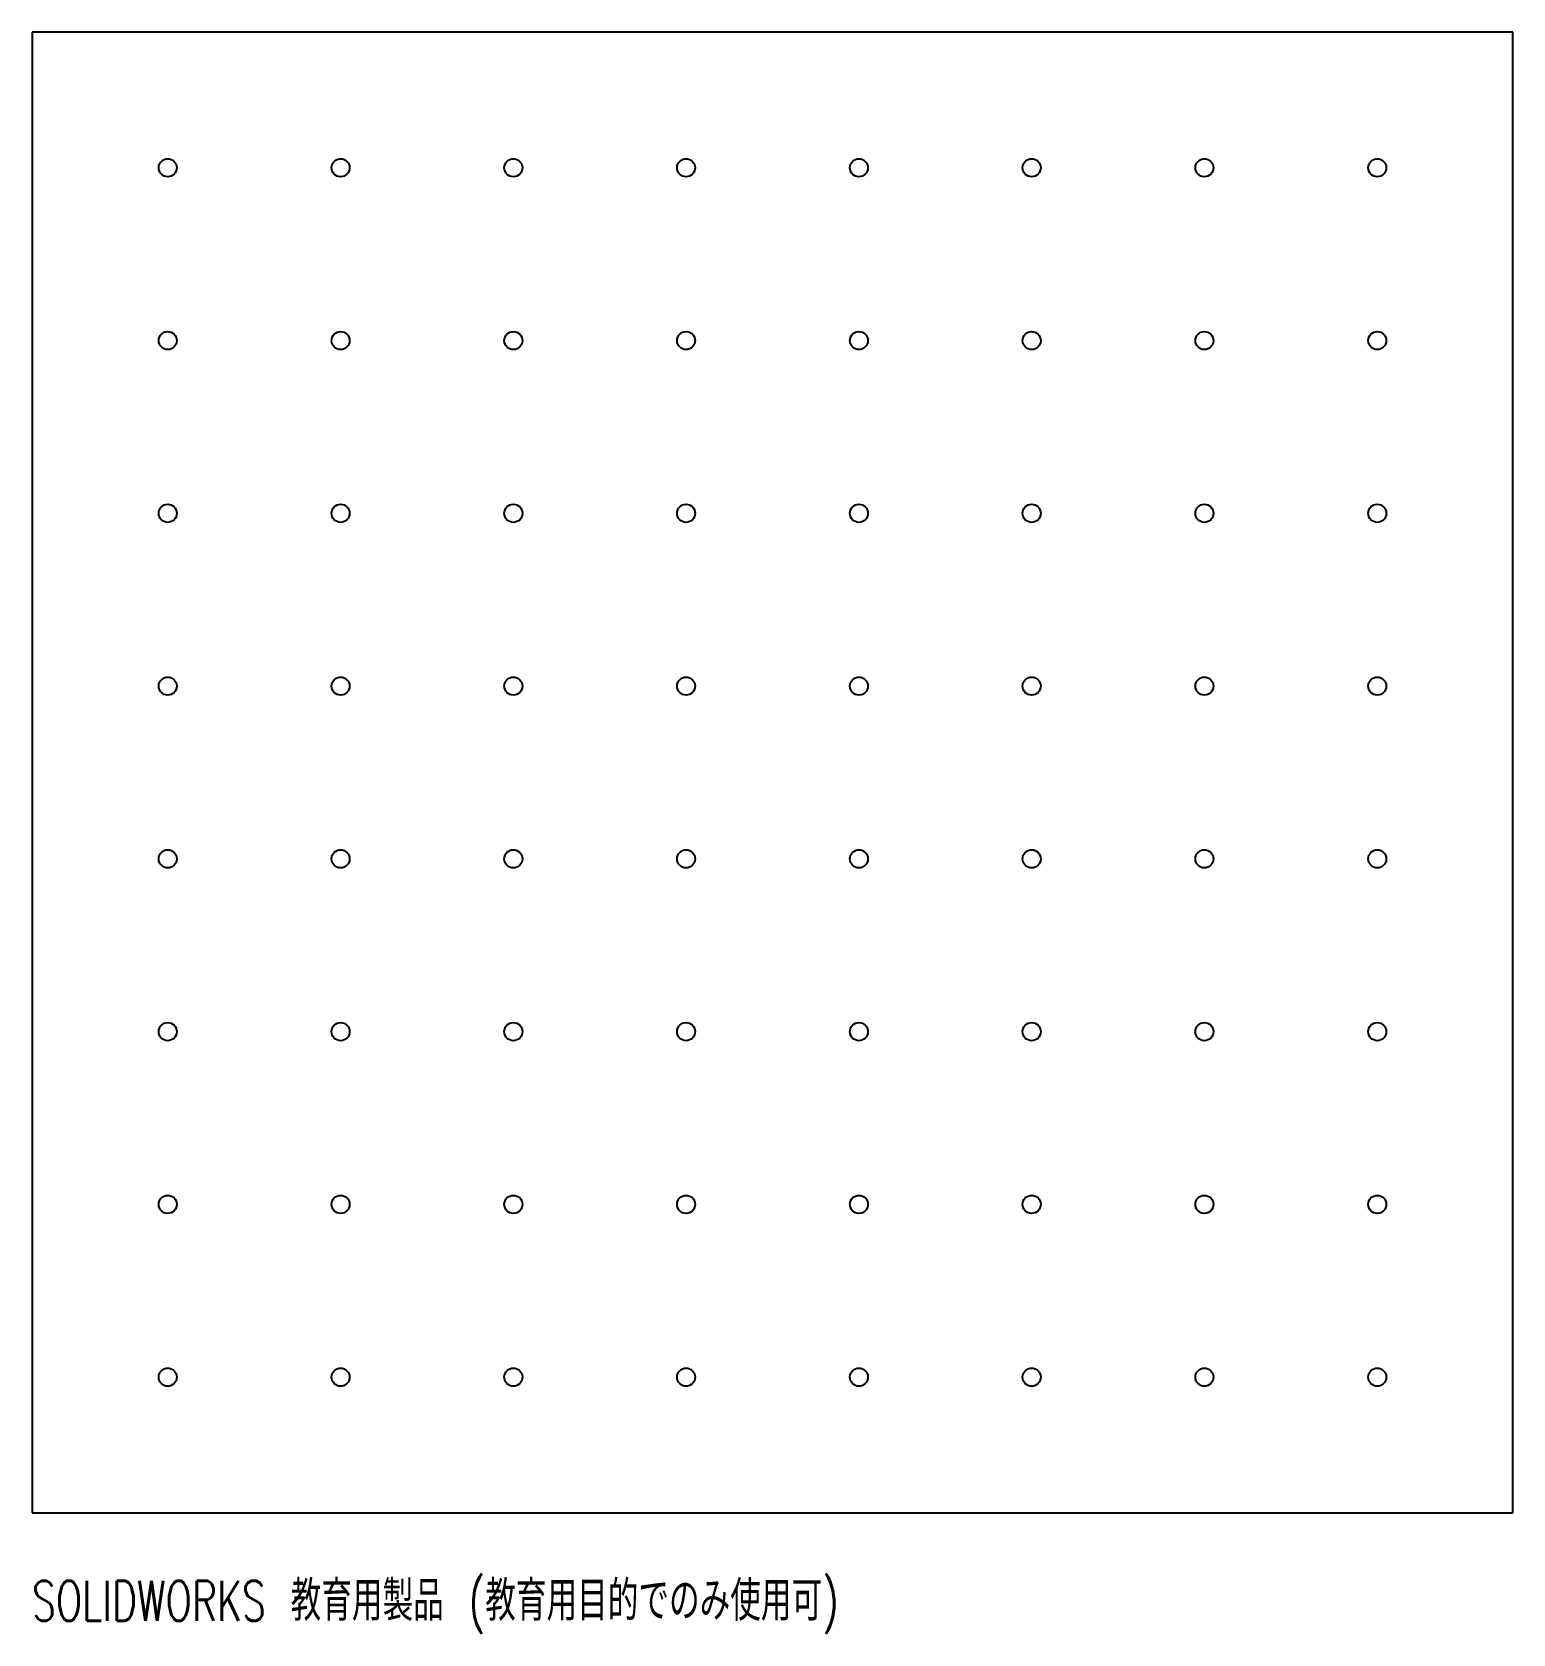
# Model space of a CAD drawing. Header units: millimetres. Extents: x -90 to 90, y -105 to 90.
import ezdxf

# ---------------------------------------------------------------- set-up
doc = ezdxf.new("R2010")
doc.units = ezdxf.units.MM
doc.styles.add('SLDTEXTSTYLE0', font='TXT', dxfattribs={"width": 0.7, "bigfont": 'bigfont'})

msp = doc.modelspace()

# ---------------------------------------------------------------- linework, layer by layer
at = {"color": 7, "linetype": 'Continuous', "lineweight": 25}
for p, q in [((-90, 90), (-90, -90)), ((90, 90), (-90, 90)), ((90, -90), (90, 90)), ((-90, -90), (90, -90))]:
    msp.add_line(p, q, dxfattribs=at)
for centre in [(-73.5, 73.5), (-52.5, 73.5), (-31.5, 73.5), (-10.5, 73.5), (10.5, 73.5), (31.5, 73.5), (52.5, 73.5), (73.5, 73.5), (-73.5, 52.5), (-52.5, 52.5), (-31.5, 52.5), (-10.5, 52.5), (10.5, 52.5), (31.5, 52.5), (52.5, 52.5), (73.5, 52.5), (-73.5, 31.5), (-52.5, 31.5), (-31.5, 31.5), (-10.5, 31.5), (10.5, 31.5), (31.5, 31.5), (52.5, 31.5), (73.5, 31.5), (-73.5, 10.5), (-52.5, 10.5), (-31.5, 10.5), (-10.5, 10.5), (10.5, 10.5), (31.5, 10.5), (52.5, 10.5), (73.5, 10.5), (-73.5, -10.5), (-52.5, -10.5), (-31.5, -10.5), (-10.5, -10.5), (10.5, -10.5), (31.5, -10.5), (52.5, -10.5), (73.5, -10.5), (-73.5, -31.5), (-52.5, -31.5), (-31.5, -31.5), (-10.5, -31.5), (10.5, -31.5), (31.5, -31.5), (52.5, -31.5), (73.5, -31.5), (-73.5, -52.5), (-52.5, -52.5), (-31.5, -52.5), (-10.5, -52.5), (10.5, -52.5), (31.5, -52.5), (52.5, -52.5), (73.5, -52.5), (-73.5, -73.5), (-52.5, -73.5), (-31.5, -73.5), (-10.5, -73.5), (10.5, -73.5), (31.5, -73.5), (52.5, -73.5), (73.5, -73.5)]:
    msp.add_circle(centre, 1.1, dxfattribs=at)

# ---------------------------------------------------------------- texts
at = {"color": 7, "linetype": 'Continuous', "insert": (-90, -98.27), "char_height": 4.8336, "attachment_point": 1, "style": 'SLDTEXTSTYLE0'}
msp.add_mtext('SOLIDWORKS 教育用製品 (教育用目的でのみ使用可)', dxfattribs=at)

doc.saveas('drawing.dxf')
